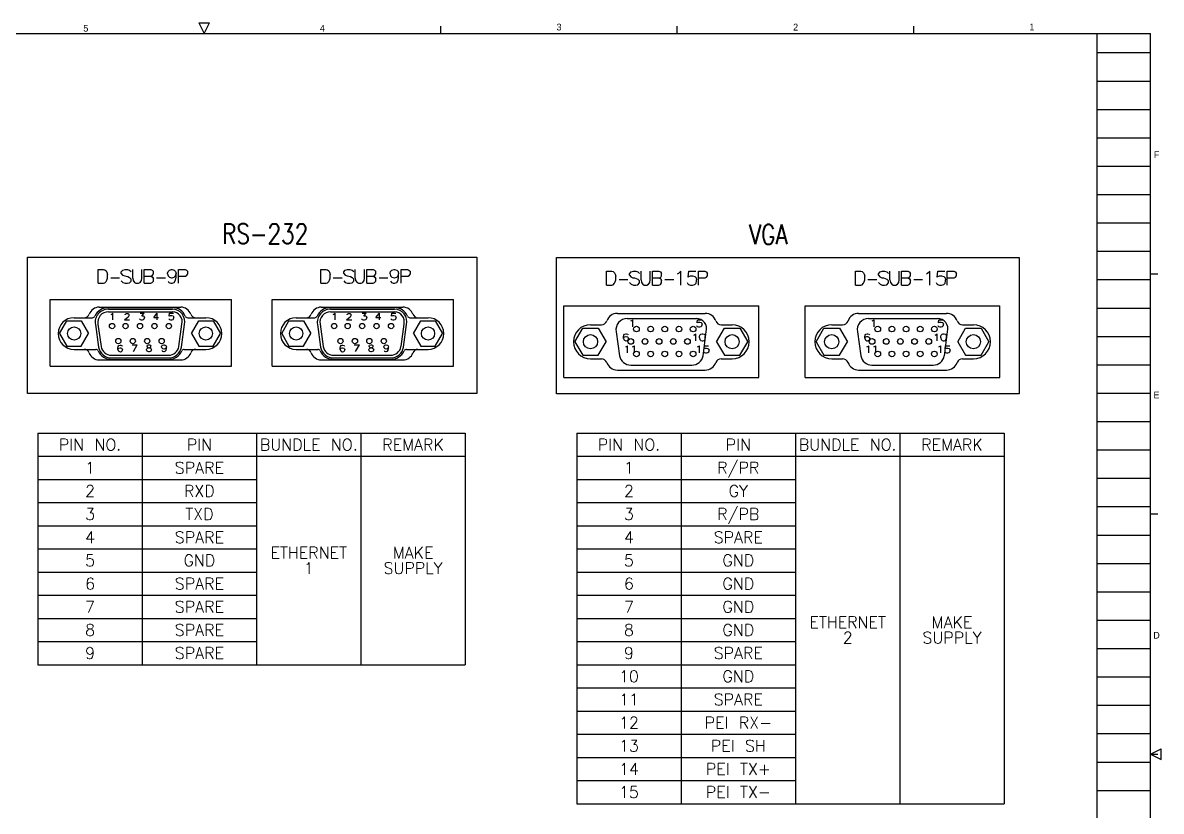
# Model space of a CAD drawing. Header units: millimetres. Extents: x 1063 to 1621, y 404 to 836.
# Drawn here: x 1290.8 to 1611.7, y 604.2 to 826.5 of the extents above; entities that cross this region are included whole.
import ezdxf
from ezdxf.enums import TextEntityAlignment as Align

# ---------------------------------------------------------------- set-up
doc = ezdxf.new("R2010")
doc.units = ezdxf.units.MM
doc.layers.add('현배선도', color=7, linetype='Continuous')
doc.styles.add('ROMANS', font='txt', dxfattribs={"height": 0.2})
doc.styles.get("Standard").update_dxf_attribs({"font": 'txt.shx', "bigfont": 'whgtxt.shx'})

msp = doc.modelspace()

# ---------------------------------------------------------------- linework, layer by layer
at = {"color": 2, "linetype": 'Continuous'}
for p, q in [((1340.46, 826.51), (1343.46, 826.51)), ((1340.46, 826.51), (1341.96, 823.49)), ((1341.96, 823.49), (1343.46, 826.51)), ((1608.66, 620.29), (1611.68, 621.81)), ((1608.66, 620.29), (1611.68, 618.77)), ((1611.68, 618.77), (1611.68, 621.81))]:
    msp.add_line(p, q, dxfattribs=at)
at = {"color": 6, "linetype": 'Continuous'}
for p, q in [((1408.63, 823.49), (1408.63, 825.59)), ((1475.31, 823.49), (1475.31, 825.59)), ((1541.98, 823.49), (1541.98, 825.59)), ((1593.66, 810.09), (1608.66, 810.09)), ((1593.66, 794.09), (1608.66, 794.09)), ((1593.66, 778.09), (1608.66, 778.09)), ((1593.66, 762.09), (1608.66, 762.09)), ((1608.66, 755.76), (1610.71, 755.76)), ((1593.66, 746.09), (1608.66, 746.09)), ((1593.66, 730.09), (1608.66, 730.09)), ((1593.66, 714.09), (1608.66, 714.09)), ((1593.66, 698.09), (1608.66, 698.09)), ((1608.66, 688.02), (1610.71, 688.02)), ((1593.66, 682.09), (1608.66, 682.09)), ((1593.66, 666.09), (1608.66, 666.09)), ((1593.66, 650.09), (1608.66, 650.09)), ((1593.66, 634.09), (1608.66, 634.09)), ((1608.66, 620.29), (1610.71, 620.29)), ((1593.66, 618.09), (1608.66, 618.09))]:
    msp.add_line(p, q, dxfattribs=at)
at = {"color": 5, "linetype": 'Continuous'}
for p, q in [((1075.26, 823.49), (1608.66, 823.49)), ((1593.66, 417.09), (1593.66, 823.49)), ((1608.66, 417.09), (1608.66, 823.49)), ((1593.66, 818.09), (1608.66, 818.09)), ((1593.66, 802.09), (1608.66, 802.09)), ((1593.66, 786.09), (1608.66, 786.09)), ((1593.66, 770.09), (1608.66, 770.09)), ((1593.66, 754.09), (1608.66, 754.09)), ((1593.66, 738.09), (1608.66, 738.09)), ((1593.66, 722.09), (1608.66, 722.09)), ((1593.66, 706.09), (1608.66, 706.09)), ((1593.66, 690.09), (1608.66, 690.09)), ((1593.66, 674.09), (1608.66, 674.09)), ((1593.66, 658.09), (1608.66, 658.09)), ((1593.66, 642.09), (1608.66, 642.09)), ((1593.66, 626.09), (1608.66, 626.09)), ((1593.66, 610.09), (1608.66, 610.09))]:
    msp.add_line(p, q, dxfattribs=at)
at = {"color": 7, "linetype": 'Continuous'}
for p, q in [((1312.14, 756.97), (1313.64, 756.97)), ((1312.14, 753.05), (1312.14, 756.97)), ((1313.64, 756.97), (1314.02, 756.85)), ((1314.02, 756.85), (1314.34, 756.53)), ((1314.34, 756.53), (1314.56, 756.15)), ((1314.56, 756.15), (1314.72, 755.58)), ((1314.56, 753.93), (1314.72, 754.5)), ((1314.72, 754.5), (1314.72, 755.58)), ((1315.64, 754.63), (1318.12, 754.63)), ((1318.6, 756.28), (1319.03, 756.78)), ((1318.6, 755.83), (1318.6, 756.28)), ((1318.6, 755.83), (1318.98, 755.39)), ((1318.98, 755.39), (1319.57, 755.14)), ((1319.03, 756.78), (1319.68, 756.97)), ((1319.57, 755.14), (1320, 755.07)), ((1319.68, 756.97), (1320.32, 756.97)), ((1320, 755.07), (1320.49, 754.95)), ((1320.32, 756.97), (1320.97, 756.78)), ((1320.49, 754.95), (1320.97, 754.69)), ((1320.97, 756.78), (1321.4, 756.34)), ((1320.97, 754.69), (1321.4, 754.25)), ((1321.4, 753.68), (1321.4, 754.25)), ((1321.83, 754.5), (1321.83, 756.97)), ((1321.83, 754.5), (1321.94, 753.81)), ((1324.31, 753.81), (1324.42, 754.5)), ((1324.42, 754.5), (1324.42, 756.97)), ((1325.06, 756.97), (1326.9, 756.97)), ((1325.06, 753.05), (1325.06, 756.97)), ((1325.06, 755.07), (1327, 755.07)), ((1326.9, 756.97), (1327.27, 756.78)), ((1327, 755.07), (1327.38, 755.33)), ((1327, 755.07), (1327.38, 754.82)), ((1327.27, 756.78), (1327.65, 756.34)), ((1327.38, 755.33), (1327.65, 755.71)), ((1327.38, 754.82), (1327.65, 754.31)), ((1327.65, 755.71), (1327.65, 756.34)), ((1327.65, 753.68), (1327.65, 754.31)), ((1328.56, 754.63), (1331.04, 754.63)), ((1331.64, 755.9), (1331.8, 756.4)), ((1331.64, 755.71), (1331.64, 755.9)), ((1331.64, 755.71), (1331.8, 755.2)), ((1331.8, 756.4), (1332.17, 756.78)), ((1331.8, 755.2), (1332.17, 754.82)), ((1332.17, 756.78), (1332.77, 756.97)), ((1332.17, 754.82), (1332.77, 754.57)), ((1332.77, 756.97), (1332.93, 756.97)), ((1332.77, 754.57), (1332.93, 754.57)), ((1332.93, 756.97), (1333.52, 756.78)), ((1332.93, 754.57), (1333.52, 754.76)), ((1333.52, 756.78), (1333.9, 756.4)), ((1333.52, 754.76), (1333.9, 755.14)), ((1333.9, 756.4), (1334.06, 755.71)), ((1333.9, 755.14), (1334.06, 755.71)), ((1333.9, 753.93), (1334.06, 754.82)), ((1334.06, 754.82), (1334.06, 755.71)), ((1334.76, 756.97), (1336.59, 756.97)), ((1334.76, 753.05), (1334.76, 756.97)), ((1334.76, 755.07), (1336.7, 755.07)), ((1336.59, 756.97), (1336.97, 756.78)), ((1336.7, 755.07), (1337.08, 755.33)), ((1336.97, 756.78), (1337.34, 756.34)), ((1337.08, 755.33), (1337.34, 755.71)), ((1337.34, 755.71), (1337.34, 756.34)), ((1374.86, 756.97), (1376.37, 756.97)), ((1374.86, 753.05), (1374.86, 756.97)), ((1376.37, 756.97), (1376.74, 756.85)), ((1376.74, 756.85), (1377.07, 756.53)), ((1377.07, 756.53), (1377.28, 756.15)), ((1377.28, 756.15), (1377.44, 755.58)), ((1377.28, 753.93), (1377.44, 754.5)), ((1377.44, 754.5), (1377.44, 755.58)), ((1378.36, 754.63), (1380.84, 754.63)), ((1381.32, 756.28), (1381.75, 756.78)), ((1381.32, 755.83), (1381.32, 756.28)), ((1381.32, 755.83), (1381.7, 755.39)), ((1381.7, 755.39), (1382.29, 755.14)), ((1381.75, 756.78), (1382.4, 756.97)), ((1382.29, 755.14), (1382.72, 755.07)), ((1382.4, 756.97), (1383.05, 756.97)), ((1382.72, 755.07), (1383.21, 754.95)), ((1383.05, 756.97), (1383.69, 756.78)), ((1383.21, 754.95), (1383.69, 754.69)), ((1383.69, 756.78), (1384.12, 756.34)), ((1383.69, 754.69), (1384.12, 754.25)), ((1384.12, 753.68), (1384.12, 754.25)), ((1384.55, 754.5), (1384.55, 756.97)), ((1384.55, 754.5), (1384.66, 753.81)), ((1387.03, 753.81), (1387.14, 754.5)), ((1387.14, 754.5), (1387.14, 756.97)), ((1387.79, 756.97), (1389.62, 756.97)), ((1387.79, 753.05), (1387.79, 756.97)), ((1387.79, 755.07), (1389.73, 755.07)), ((1389.62, 756.97), (1389.99, 756.78)), ((1389.73, 755.07), (1390.1, 755.33)), ((1389.73, 755.07), (1390.1, 754.82)), ((1389.99, 756.78), (1390.37, 756.34)), ((1390.1, 755.33), (1390.37, 755.71)), ((1390.1, 754.82), (1390.37, 754.31)), ((1390.37, 755.71), (1390.37, 756.34)), ((1390.37, 753.68), (1390.37, 754.31)), ((1391.29, 754.63), (1393.77, 754.63)), ((1394.36, 755.9), (1394.52, 756.4)), ((1394.36, 755.71), (1394.36, 755.9)), ((1394.36, 755.71), (1394.52, 755.2)), ((1394.52, 756.4), (1394.9, 756.78)), ((1394.52, 755.2), (1394.9, 754.82)), ((1394.9, 756.78), (1395.49, 756.97)), ((1394.9, 754.82), (1395.49, 754.57)), ((1395.49, 756.97), (1395.65, 756.97)), ((1395.49, 754.57), (1395.65, 754.57)), ((1395.65, 756.97), (1396.24, 756.78)), ((1395.65, 754.57), (1396.24, 754.76)), ((1396.24, 756.78), (1396.62, 756.4)), ((1396.24, 754.76), (1396.62, 755.14)), ((1396.62, 756.4), (1396.78, 755.71)), ((1396.62, 755.14), (1396.78, 755.71)), ((1396.62, 753.93), (1396.78, 754.82)), ((1396.78, 754.82), (1396.78, 755.71)), ((1397.48, 756.97), (1399.31, 756.97)), ((1397.48, 753.05), (1397.48, 756.97)), ((1397.48, 755.07), (1399.42, 755.07)), ((1399.31, 756.97), (1399.69, 756.78)), ((1399.42, 755.07), (1399.8, 755.33)), ((1399.69, 756.78), (1400.07, 756.34)), ((1399.8, 755.33), (1400.07, 755.71)), ((1400.07, 755.71), (1400.07, 756.34)), ((1455.38, 756.47), (1456.89, 756.47)), ((1455.38, 752.54), (1455.38, 756.47)), ((1456.89, 756.47), (1457.27, 756.35)), ((1457.27, 756.35), (1457.59, 756.03)), ((1457.59, 756.03), (1457.8, 755.65)), ((1457.8, 755.65), (1457.97, 755.08)), ((1457.8, 753.43), (1457.97, 754)), ((1457.97, 754), (1457.97, 755.08)), ((1458.88, 754.13), (1461.36, 754.13)), ((1461.84, 755.77), (1462.28, 756.28)), ((1461.84, 755.33), (1461.84, 755.77)), ((1461.84, 755.33), (1462.22, 754.89)), ((1462.22, 754.89), (1462.81, 754.63)), ((1462.28, 756.28), (1462.92, 756.47)), ((1462.81, 754.63), (1463.25, 754.57)), ((1462.92, 756.47), (1463.57, 756.47)), ((1463.25, 754.57), (1463.73, 754.44)), ((1463.57, 756.47), (1464.21, 756.28)), ((1463.73, 754.44), (1464.21, 754.19)), ((1464.21, 756.28), (1464.65, 755.84)), ((1464.21, 754.19), (1464.65, 753.75)), ((1465.08, 754), (1465.08, 756.47)), ((1465.08, 754), (1465.18, 753.3)), ((1467.55, 753.3), (1467.66, 754)), ((1467.66, 754), (1467.66, 756.47)), ((1468.31, 756.47), (1470.14, 756.47)), ((1468.31, 752.54), (1468.31, 756.47)), ((1468.31, 754.57), (1470.25, 754.57)), ((1470.14, 756.47), (1470.52, 756.28)), ((1470.25, 754.57), (1470.62, 754.82)), ((1470.25, 754.57), (1470.62, 754.32)), ((1470.52, 756.28), (1470.89, 755.84)), ((1470.62, 754.82), (1470.89, 755.2)), ((1470.62, 754.32), (1470.89, 753.81)), ((1470.89, 755.2), (1470.89, 755.84)), ((1471.81, 754.13), (1474.29, 754.13)), ((1475.36, 755.77), (1475.69, 755.96)), ((1475.69, 755.96), (1476.28, 756.47)), ((1476.28, 752.54), (1476.28, 756.47)), ((1478.38, 754.76), (1478.54, 756.47)), ((1478.38, 754.76), (1478.54, 754.95)), ((1478.54, 756.47), (1480.54, 756.47)), ((1478.54, 754.95), (1479.03, 755.14)), ((1479.03, 755.14), (1479.62, 755.14)), ((1479.62, 755.14), (1480.27, 754.95)), ((1480.27, 754.95), (1480.59, 754.63)), ((1480.59, 754.63), (1480.75, 754.06)), ((1480.75, 753.68), (1480.75, 754.06)), ((1481.24, 756.47), (1483.07, 756.47)), ((1481.24, 752.54), (1481.24, 756.47)), ((1481.24, 754.57), (1483.18, 754.57)), ((1483.07, 756.47), (1483.44, 756.28)), ((1483.18, 754.57), (1483.55, 754.82)), ((1483.44, 756.28), (1483.82, 755.84)), ((1483.55, 754.82), (1483.82, 755.2)), ((1483.82, 755.2), (1483.82, 755.84)), ((1525.54, 756.47), (1527.05, 756.47)), ((1525.54, 752.54), (1525.54, 756.47)), ((1527.05, 756.47), (1527.42, 756.35)), ((1527.42, 756.35), (1527.75, 756.03)), ((1527.75, 756.03), (1527.96, 755.65)), ((1527.96, 755.65), (1528.12, 755.08)), ((1527.96, 753.43), (1528.12, 754)), ((1528.12, 754), (1528.12, 755.08)), ((1529.04, 754.13), (1531.52, 754.13)), ((1532, 755.77), (1532.43, 756.28)), ((1532, 755.33), (1532, 755.77)), ((1532, 755.33), (1532.38, 754.89)), ((1532.38, 754.89), (1532.97, 754.63)), ((1532.43, 756.28), (1533.08, 756.47)), ((1532.97, 754.63), (1533.4, 754.57)), ((1533.08, 756.47), (1533.72, 756.47)), ((1533.4, 754.57), (1533.89, 754.44)), ((1533.72, 756.47), (1534.37, 756.28)), ((1533.89, 754.44), (1534.37, 754.19)), ((1534.37, 756.28), (1534.8, 755.84)), ((1534.37, 754.19), (1534.8, 753.75)), ((1535.23, 754), (1535.23, 756.47)), ((1535.23, 754), (1535.34, 753.3)), ((1537.71, 753.3), (1537.82, 754)), ((1537.82, 754), (1537.82, 756.47)), ((1538.47, 756.47), (1540.3, 756.47)), ((1538.47, 752.54), (1538.47, 756.47)), ((1538.47, 754.57), (1540.4, 754.57)), ((1540.3, 756.47), (1540.67, 756.28)), ((1540.4, 754.57), (1540.78, 754.82)), ((1540.4, 754.57), (1540.78, 754.32)), ((1540.67, 756.28), (1541.05, 755.84)), ((1540.78, 754.82), (1541.05, 755.2)), ((1540.78, 754.32), (1541.05, 753.81)), ((1541.05, 755.2), (1541.05, 755.84)), ((1541.97, 754.13), (1544.44, 754.13)), ((1545.52, 755.77), (1545.84, 755.96)), ((1545.84, 755.96), (1546.44, 756.47)), ((1546.44, 752.54), (1546.44, 756.47)), ((1548.54, 754.76), (1548.7, 756.47)), ((1548.54, 754.76), (1548.7, 754.95)), ((1548.7, 756.47), (1550.69, 756.47)), ((1548.7, 754.95), (1549.18, 755.14)), ((1549.18, 755.14), (1549.78, 755.14)), ((1549.78, 755.14), (1550.42, 754.95)), ((1550.42, 754.95), (1550.75, 754.63)), ((1550.75, 754.63), (1550.91, 754.06)), ((1550.91, 753.68), (1550.91, 754.06)), ((1551.39, 756.47), (1553.22, 756.47)), ((1551.39, 752.54), (1551.39, 756.47)), ((1551.39, 754.57), (1553.33, 754.57)), ((1553.22, 756.47), (1553.6, 756.28)), ((1553.33, 754.57), (1553.71, 754.82)), ((1553.6, 756.28), (1553.98, 755.84)), ((1553.71, 754.82), (1553.98, 755.2)), ((1553.98, 755.2), (1553.98, 755.84)), ((1312.14, 753.05), (1313.64, 753.05)), ((1313.59, 753.05), (1314.02, 753.17)), ((1314.02, 753.17), (1314.34, 753.55)), ((1314.34, 753.55), (1314.56, 753.93)), ((1318.6, 753.74), (1319.03, 753.3)), ((1319.03, 753.3), (1319.68, 753.05)), ((1319.68, 753.05), (1320.32, 753.05)), ((1320.32, 753.05), (1320.97, 753.17)), ((1320.97, 753.17), (1321.4, 753.68)), ((1321.94, 753.81), (1322.32, 753.3)), ((1322.32, 753.3), (1322.75, 753.05)), ((1322.75, 753.05), (1323.5, 753.05)), ((1323.5, 753.05), (1323.93, 753.3)), ((1323.93, 753.3), (1324.31, 753.81)), ((1325.06, 753.05), (1326.9, 753.05)), ((1326.9, 753.05), (1327.27, 753.24)), ((1327.27, 753.24), (1327.65, 753.68)), ((1331.8, 753.62), (1332.01, 753.24)), ((1332.01, 753.24), (1332.55, 753.05)), ((1332.55, 753.05), (1332.93, 753.05)), ((1332.93, 753.05), (1333.52, 753.24)), ((1333.52, 753.24), (1333.9, 753.93)), ((1374.86, 753.05), (1376.37, 753.05)), ((1376.31, 753.05), (1376.74, 753.17)), ((1376.74, 753.17), (1377.07, 753.55)), ((1377.07, 753.55), (1377.28, 753.93)), ((1381.32, 753.74), (1381.75, 753.3)), ((1381.75, 753.3), (1382.4, 753.05)), ((1382.4, 753.05), (1383.05, 753.05)), ((1383.05, 753.05), (1383.69, 753.17)), ((1383.69, 753.17), (1384.12, 753.68)), ((1384.66, 753.81), (1385.04, 753.3)), ((1385.04, 753.3), (1385.47, 753.05)), ((1385.47, 753.05), (1386.22, 753.05)), ((1386.22, 753.05), (1386.65, 753.3)), ((1386.65, 753.3), (1387.03, 753.81)), ((1387.79, 753.05), (1389.62, 753.05)), ((1389.62, 753.05), (1389.99, 753.24)), ((1389.99, 753.24), (1390.37, 753.68)), ((1394.52, 753.62), (1394.73, 753.24)), ((1394.73, 753.24), (1395.27, 753.05)), ((1395.27, 753.05), (1395.65, 753.05)), ((1395.65, 753.05), (1396.24, 753.24)), ((1396.24, 753.24), (1396.62, 753.93)), ((1455.38, 752.54), (1456.89, 752.54)), ((1456.84, 752.54), (1457.27, 752.67)), ((1457.27, 752.67), (1457.59, 753.05)), ((1457.59, 753.05), (1457.8, 753.43)), ((1461.84, 753.24), (1462.28, 752.8)), ((1462.28, 752.8), (1462.92, 752.54)), ((1462.92, 752.54), (1463.57, 752.54)), ((1463.57, 752.54), (1464.21, 752.67)), ((1464.21, 752.67), (1464.65, 753.18)), ((1464.65, 753.18), (1464.65, 753.75)), ((1465.18, 753.3), (1465.56, 752.8)), ((1465.56, 752.8), (1465.99, 752.54)), ((1465.99, 752.54), (1466.75, 752.54)), ((1466.75, 752.54), (1467.18, 752.8)), ((1467.18, 752.8), (1467.55, 753.3)), ((1468.31, 752.54), (1470.14, 752.54)), ((1470.14, 752.54), (1470.52, 752.73)), ((1470.52, 752.73), (1470.89, 753.18)), ((1470.89, 753.18), (1470.89, 753.81)), ((1478.11, 753.24), (1478.27, 752.92)), ((1478.27, 752.92), (1478.44, 752.73)), ((1478.44, 752.73), (1479.03, 752.54)), ((1479.03, 752.54), (1479.62, 752.54)), ((1479.62, 752.54), (1480.27, 752.73)), ((1480.27, 752.73), (1480.59, 753.11)), ((1480.59, 753.11), (1480.75, 753.68)), ((1525.54, 752.54), (1527.05, 752.54)), ((1526.99, 752.54), (1527.42, 752.67)), ((1527.42, 752.67), (1527.75, 753.05)), ((1527.75, 753.05), (1527.96, 753.43)), ((1532, 753.24), (1532.43, 752.8)), ((1532.43, 752.8), (1533.08, 752.54)), ((1533.08, 752.54), (1533.72, 752.54)), ((1533.72, 752.54), (1534.37, 752.67)), ((1534.37, 752.67), (1534.8, 753.18)), ((1534.8, 753.18), (1534.8, 753.75)), ((1535.34, 753.3), (1535.72, 752.8)), ((1535.72, 752.8), (1536.15, 752.54)), ((1536.15, 752.54), (1536.9, 752.54)), ((1536.9, 752.54), (1537.33, 752.8)), ((1537.33, 752.8), (1537.71, 753.3)), ((1538.47, 752.54), (1540.3, 752.54)), ((1540.3, 752.54), (1540.67, 752.73)), ((1540.67, 752.73), (1541.05, 753.18)), ((1541.05, 753.18), (1541.05, 753.81)), ((1548.27, 753.24), (1548.43, 752.92)), ((1548.43, 752.92), (1548.59, 752.73)), ((1548.59, 752.73), (1549.18, 752.54)), ((1549.18, 752.54), (1549.78, 752.54)), ((1549.78, 752.54), (1550.42, 752.73)), ((1550.42, 752.73), (1550.75, 753.11)), ((1550.75, 753.11), (1550.91, 753.68)), ((1298.55, 748.48), (1349.64, 748.48)), ((1298.55, 729.68), (1298.55, 748.48)), ((1349.64, 729.68), (1349.64, 748.48)), ((1361.15, 748.48), (1412.23, 748.48)), ((1361.15, 729.68), (1361.15, 748.48)), ((1412.23, 729.68), (1412.23, 748.48)), ((1312.37, 746.33), (1335.4, 746.33)), ((1314.97, 746.21), (1333.03, 746.21)), ((1314.97, 745.77), (1333.03, 745.77)), ((1314.97, 745.03), (1333.03, 745.03)), ((1315.74, 744.27), (1315.92, 744.36)), ((1315.92, 744.36), (1316.25, 744.6)), ((1316.25, 742.74), (1316.25, 744.6)), ((1319.67, 744.22), (1319.79, 744.4)), ((1319.79, 744.4), (1319.88, 744.49)), ((1319.88, 744.49), (1320.09, 744.58)), ((1320.09, 744.58), (1320.45, 744.58)), ((1320.45, 744.58), (1320.66, 744.49)), ((1320.66, 744.49), (1320.75, 744.37)), ((1320.75, 744.37), (1320.84, 744.16)), ((1323.92, 744.6), (1325.03, 744.6)), ((1324.4, 743.91), (1325.03, 744.6)), ((1327.75, 743.4), (1328.77, 744.6)), ((1328.77, 742.74), (1328.77, 744.6)), ((1332.15, 743.8), (1332.24, 744.6)), ((1332.24, 744.6), (1333.34, 744.6)), ((1374.96, 746.33), (1398, 746.33)), ((1377.56, 746.21), (1395.62, 746.21)), ((1377.56, 745.77), (1395.62, 745.77)), ((1377.56, 745.03), (1395.62, 745.03)), ((1378.33, 744.27), (1378.51, 744.36)), ((1378.51, 744.36), (1378.84, 744.6)), ((1378.84, 742.74), (1378.84, 744.6)), ((1382.27, 744.22), (1382.39, 744.4)), ((1382.39, 744.4), (1382.48, 744.49)), ((1382.48, 744.49), (1382.68, 744.58)), ((1382.68, 744.58), (1383.04, 744.58)), ((1383.04, 744.58), (1383.25, 744.49)), ((1383.25, 744.49), (1383.34, 744.37)), ((1383.34, 744.37), (1383.43, 744.16)), ((1386.51, 744.6), (1387.62, 744.6)), ((1386.99, 743.91), (1387.62, 744.6)), ((1390.34, 743.4), (1391.36, 744.6)), ((1391.36, 742.74), (1391.36, 744.6)), ((1394.74, 743.8), (1394.83, 744.6)), ((1394.83, 744.6), (1395.94, 744.6)), ((1443.35, 746.68), (1498.24, 746.68)), ((1443.35, 726.47), (1443.35, 746.68)), ((1458.42, 744.56), (1483.17, 744.56)), ((1498.24, 726.47), (1498.24, 746.68)), ((1511.34, 746.68), (1566.23, 746.68)), ((1511.34, 726.47), (1511.34, 746.68)), ((1526.41, 744.56), (1551.16, 744.56)), ((1566.23, 726.47), (1566.23, 746.68)), ((1301.22, 738.9), (1303.26, 742.43)), ((1303.26, 742.43), (1307.35, 742.43)), ((1305.31, 743.35), (1308.16, 743.35)), ((1305.31, 743.35), (1310.51, 743.35)), ((1307.35, 742.43), (1309.39, 738.9)), ((1311.31, 741.41), (1312.2, 735.09)), ((1312.04, 741.54), (1312.93, 735.22)), ((1319.52, 742.72), (1320.54, 743.56)), ((1319.52, 742.72), (1320.96, 742.72)), ((1319.67, 744.13), (1319.67, 744.22)), ((1320.54, 743.56), (1320.75, 743.8)), ((1320.75, 743.8), (1320.84, 743.98)), ((1320.84, 743.98), (1320.84, 744.16)), ((1323.71, 743.07), (1323.8, 742.92)), ((1323.8, 742.92), (1323.89, 742.83)), ((1323.89, 742.83), (1324.22, 742.74)), ((1324.22, 742.74), (1324.55, 742.74)), ((1324.4, 743.91), (1324.82, 743.91)), ((1324.55, 742.74), (1324.91, 742.83)), ((1324.82, 743.91), (1325, 743.82)), ((1324.91, 742.83), (1325.09, 743.01)), ((1325, 743.82), (1325.09, 743.73)), ((1325.09, 743.73), (1325.18, 743.46)), ((1325.09, 743.01), (1325.18, 743.28)), ((1325.18, 743.28), (1325.18, 743.46)), ((1327.75, 743.4), (1329.12, 743.4)), ((1332, 743.08), (1332.09, 742.93)), ((1332.09, 742.93), (1332.18, 742.84)), ((1332.15, 743.8), (1332.24, 743.88)), ((1332.18, 742.84), (1332.51, 742.75)), ((1332.24, 743.88), (1332.51, 743.97)), ((1332.51, 743.97), (1332.83, 743.97)), ((1332.51, 742.75), (1332.83, 742.75)), ((1332.83, 743.97), (1333.19, 743.88)), ((1332.83, 742.75), (1333.19, 742.84)), ((1333.19, 743.88), (1333.37, 743.74)), ((1333.19, 742.84), (1333.37, 743.02)), ((1333.37, 743.74), (1333.46, 743.47)), ((1333.37, 743.02), (1333.46, 743.29)), ((1333.46, 743.29), (1333.46, 743.47)), ((1334.84, 735.22), (1335.69, 741.54)), ((1335.57, 735.09), (1336.42, 741.41)), ((1337.32, 743.35), (1342.46, 743.35)), ((1338.37, 738.9), (1340.42, 742.43)), ((1339.61, 743.35), (1342.46, 743.35)), ((1340.42, 742.43), (1344.51, 742.43)), ((1344.51, 742.43), (1346.55, 738.9)), ((1363.82, 738.9), (1365.86, 742.43)), ((1365.86, 742.43), (1369.95, 742.43)), ((1367.9, 743.35), (1370.76, 743.35)), ((1367.9, 743.35), (1373.11, 743.35)), ((1369.95, 742.43), (1371.99, 738.9)), ((1373.91, 741.41), (1374.79, 735.09)), ((1374.64, 741.54), (1375.53, 735.22)), ((1382.12, 742.72), (1383.13, 743.56)), ((1382.12, 742.72), (1383.55, 742.72)), ((1382.27, 744.13), (1382.27, 744.22)), ((1383.13, 743.56), (1383.34, 743.8)), ((1383.34, 743.8), (1383.43, 743.98)), ((1383.43, 743.98), (1383.43, 744.16)), ((1386.3, 743.07), (1386.39, 742.92)), ((1386.39, 742.92), (1386.48, 742.83)), ((1386.48, 742.83), (1386.81, 742.74)), ((1386.81, 742.74), (1387.14, 742.74)), ((1386.99, 743.91), (1387.41, 743.91)), ((1387.14, 742.74), (1387.5, 742.83)), ((1387.41, 743.91), (1387.59, 743.82)), ((1387.5, 742.83), (1387.68, 743.01)), ((1387.59, 743.82), (1387.68, 743.73)), ((1387.68, 743.73), (1387.77, 743.46)), ((1387.68, 743.01), (1387.77, 743.28)), ((1387.77, 743.28), (1387.77, 743.46)), ((1390.34, 743.4), (1391.72, 743.4)), ((1394.59, 743.08), (1394.68, 742.93)), ((1394.68, 742.93), (1394.77, 742.84)), ((1394.74, 743.8), (1394.83, 743.88)), ((1394.77, 742.84), (1395.1, 742.75)), ((1394.83, 743.88), (1395.1, 743.97)), ((1395.1, 743.97), (1395.43, 743.97)), ((1395.1, 742.75), (1395.43, 742.75)), ((1395.43, 743.97), (1395.79, 743.88)), ((1395.43, 742.75), (1395.79, 742.84)), ((1395.79, 743.88), (1395.97, 743.74)), ((1395.79, 742.84), (1395.97, 743.02)), ((1395.97, 743.74), (1396.06, 743.47)), ((1395.97, 743.02), (1396.06, 743.29)), ((1396.06, 743.29), (1396.06, 743.47)), ((1397.44, 735.22), (1398.29, 741.54)), ((1398.17, 735.09), (1399.02, 741.41)), ((1399.92, 743.35), (1405.06, 743.35)), ((1400.97, 738.9), (1403.01, 742.43)), ((1402.2, 743.35), (1405.06, 743.35)), ((1403.01, 742.43), (1407.1, 742.43)), ((1407.1, 742.43), (1409.15, 738.9)), ((1450.84, 741.37), (1453.9, 741.37)), ((1461.21, 743.16), (1480.62, 743.16)), ((1462.25, 742.43), (1462.45, 742.53)), ((1462.45, 742.53), (1462.8, 742.78)), ((1462.8, 740.79), (1462.8, 742.78)), ((1480.74, 741.14), (1480.83, 740.98)), ((1480.9, 741.91), (1481, 742.78)), ((1480.9, 741.91), (1481, 742.01)), ((1481, 742.78), (1482.19, 742.78)), ((1481, 742.01), (1481.28, 742.11)), ((1481.28, 742.11), (1481.64, 742.11)), ((1481.64, 742.11), (1482.03, 742.01)), ((1482.03, 742.01), (1482.22, 741.85)), ((1482.22, 741.85), (1482.32, 741.56)), ((1482.22, 741.08), (1482.32, 741.37)), ((1482.32, 741.37), (1482.32, 741.56)), ((1487.69, 741.37), (1490.75, 741.37)), ((1518.83, 741.37), (1521.9, 741.37)), ((1529.21, 743.16), (1548.61, 743.16)), ((1530.25, 742.43), (1530.44, 742.53)), ((1530.44, 742.53), (1530.8, 742.78)), ((1530.8, 740.79), (1530.8, 742.78)), ((1548.73, 741.14), (1548.83, 740.98)), ((1548.89, 741.91), (1548.99, 742.78)), ((1548.89, 741.91), (1548.99, 742.01)), ((1548.99, 742.78), (1550.18, 742.78)), ((1548.99, 742.01), (1549.28, 742.11)), ((1549.28, 742.11), (1549.63, 742.11)), ((1549.63, 742.11), (1550.02, 742.01)), ((1550.02, 742.01), (1550.21, 741.85)), ((1550.21, 741.85), (1550.31, 741.56)), ((1550.21, 741.08), (1550.31, 741.37)), ((1550.31, 741.37), (1550.31, 741.56)), ((1555.68, 741.37), (1558.75, 741.37)), ((1301.22, 738.9), (1303.26, 735.36)), ((1307.35, 735.36), (1309.39, 738.9)), ((1338.37, 738.9), (1340.42, 735.36)), ((1344.51, 735.36), (1346.55, 738.9)), ((1363.82, 738.9), (1365.86, 735.36)), ((1369.95, 735.36), (1371.99, 738.9)), ((1400.97, 738.9), (1403.01, 735.36)), ((1407.1, 735.36), (1409.15, 738.9)), ((1446.45, 736.58), (1448.64, 740.38)), ((1448.64, 740.38), (1453.03, 740.38)), ((1453.03, 740.38), (1455.23, 736.58)), ((1458.07, 739.41), (1459.02, 732.63)), ((1460.11, 738.02), (1460.21, 738.47)), ((1460.11, 737.57), (1460.11, 738.02)), ((1460.21, 738.47), (1460.44, 738.73)), ((1460.21, 737.77), (1460.4, 737.93)), ((1460.4, 737.93), (1460.76, 738.02)), ((1460.44, 738.73), (1460.79, 738.83)), ((1460.76, 738.02), (1460.89, 738.02)), ((1460.79, 738.83), (1460.98, 738.83)), ((1460.89, 738.02), (1461.24, 737.93)), ((1460.98, 738.83), (1461.34, 738.73)), ((1461.24, 737.93), (1461.43, 737.73)), ((1461.34, 738.73), (1461.43, 738.57)), ((1479.98, 738.47), (1480.18, 738.57)), ((1480.18, 738.57), (1480.53, 738.83)), ((1480.53, 736.83), (1480.53, 738.83)), ((1480.83, 740.98), (1480.93, 740.88)), ((1480.93, 740.88), (1481.28, 740.79)), ((1481.28, 740.79), (1481.64, 740.79)), ((1481.59, 738.09), (1481.69, 738.41)), ((1481.59, 737.67), (1481.59, 738.09)), ((1481.64, 740.79), (1482.03, 740.88)), ((1481.69, 738.41), (1481.91, 738.73)), ((1481.91, 738.73), (1482.27, 738.83)), ((1482.03, 740.88), (1482.22, 741.08)), ((1482.27, 738.83), (1482.53, 738.83)), ((1482.53, 738.83), (1482.88, 738.73)), ((1482.57, 732.63), (1483.48, 739.41)), ((1482.88, 738.73), (1483.11, 738.41)), ((1483.11, 738.41), (1483.2, 738.09)), ((1483.2, 737.64), (1483.2, 738.09)), ((1486.36, 736.58), (1488.56, 740.38)), ((1488.56, 740.38), (1492.95, 740.38)), ((1492.95, 740.38), (1495.14, 736.58)), ((1514.44, 736.58), (1516.63, 740.38)), ((1516.63, 740.38), (1521.03, 740.38)), ((1521.03, 740.38), (1523.22, 736.58)), ((1526.06, 739.41), (1527.02, 732.63)), ((1528.11, 738.02), (1528.2, 738.47)), ((1528.11, 737.57), (1528.11, 738.02)), ((1528.2, 738.47), (1528.43, 738.73)), ((1528.2, 737.77), (1528.4, 737.93)), ((1528.4, 737.93), (1528.75, 738.02)), ((1528.43, 738.73), (1528.78, 738.83)), ((1528.75, 738.02), (1528.88, 738.02)), ((1528.78, 738.83), (1528.98, 738.83)), ((1528.88, 738.02), (1529.23, 737.93)), ((1528.98, 738.83), (1529.33, 738.73)), ((1529.23, 737.93), (1529.43, 737.73)), ((1529.33, 738.73), (1529.43, 738.57)), ((1547.98, 738.47), (1548.17, 738.57)), ((1548.17, 738.57), (1548.52, 738.83)), ((1548.52, 736.83), (1548.52, 738.83)), ((1548.83, 740.98), (1548.93, 740.88)), ((1548.93, 740.88), (1549.28, 740.79)), ((1549.28, 740.79), (1549.63, 740.79)), ((1549.59, 738.09), (1549.68, 738.41)), ((1549.59, 737.67), (1549.59, 738.09)), ((1549.63, 740.79), (1550.02, 740.88)), ((1549.68, 738.41), (1549.91, 738.73)), ((1549.91, 738.73), (1550.26, 738.83)), ((1550.02, 740.88), (1550.21, 741.08)), ((1550.26, 738.83), (1550.52, 738.83)), ((1550.52, 738.83), (1550.87, 738.73)), ((1550.56, 732.63), (1551.47, 739.41)), ((1550.87, 738.73), (1551.1, 738.41)), ((1551.1, 738.41), (1551.2, 738.09)), ((1551.2, 737.64), (1551.2, 738.09)), ((1554.36, 736.58), (1556.55, 740.38)), ((1556.55, 740.38), (1560.94, 740.38)), ((1560.94, 740.38), (1563.14, 736.58)), ((1303.26, 735.36), (1307.35, 735.36)), ((1317.67, 734.84), (1317.76, 735.26)), ((1317.67, 734.42), (1317.67, 734.84)), ((1317.76, 735.26), (1317.96, 735.5)), ((1317.76, 734.6), (1317.93, 734.75)), ((1317.93, 734.75), (1318.26, 734.84)), ((1317.96, 735.5), (1318.29, 735.59)), ((1318.26, 734.84), (1318.38, 734.84)), ((1318.29, 735.59), (1318.47, 735.59)), ((1318.38, 734.84), (1318.71, 734.75)), ((1318.47, 735.59), (1318.8, 735.5)), ((1318.71, 734.75), (1318.89, 734.57)), ((1318.8, 735.5), (1318.89, 735.35)), ((1321.68, 735.68), (1323.11, 735.68)), ((1322.04, 733.82), (1323.11, 735.68)), ((1325.82, 734.57), (1326.03, 734.75)), ((1325.88, 735.44), (1326, 735.59)), ((1325.88, 735.23), (1325.88, 735.44)), ((1325.88, 735.23), (1325.94, 735.08)), ((1325.94, 735.08), (1326.03, 734.99)), ((1326, 735.59), (1326.3, 735.68)), ((1326.03, 734.99), (1326.18, 734.93)), ((1326.03, 734.75), (1326.66, 734.93)), ((1326.18, 734.93), (1326.84, 734.75)), ((1326.3, 735.68), (1326.54, 735.68)), ((1326.54, 735.68), (1326.84, 735.59)), ((1326.66, 734.93), (1326.81, 734.99)), ((1326.81, 734.99), (1326.9, 735.08)), ((1326.84, 735.59), (1326.96, 735.44)), ((1326.84, 734.75), (1327.05, 734.57)), ((1326.9, 735.08), (1326.96, 735.23)), ((1326.96, 735.23), (1326.96, 735.44)), ((1329.97, 735.17), (1330.06, 735.41)), ((1329.97, 735.08), (1329.97, 735.17)), ((1329.97, 735.08), (1330.06, 734.84)), ((1330.06, 735.41), (1330.27, 735.59)), ((1330.06, 734.84), (1330.27, 734.66)), ((1330.27, 735.59), (1330.6, 735.68)), ((1330.6, 735.68), (1330.69, 735.68)), ((1330.69, 735.68), (1331.02, 735.59)), ((1331.02, 735.59), (1331.23, 735.41)), ((1331.02, 734.63), (1331.23, 734.81)), ((1331.23, 735.41), (1331.32, 735.08)), ((1331.23, 734.81), (1331.32, 735.08)), ((1331.32, 734.66), (1331.32, 735.08)), ((1340.42, 735.36), (1344.51, 735.36)), ((1365.86, 735.36), (1369.95, 735.36)), ((1380.26, 734.84), (1380.35, 735.26)), ((1380.26, 734.42), (1380.26, 734.84)), ((1380.35, 735.26), (1380.56, 735.5)), ((1380.35, 734.6), (1380.53, 734.75)), ((1380.53, 734.75), (1380.86, 734.84)), ((1380.56, 735.5), (1380.89, 735.59)), ((1380.86, 734.84), (1380.98, 734.84)), ((1380.89, 735.59), (1381.07, 735.59)), ((1380.98, 734.84), (1381.31, 734.75)), ((1381.07, 735.59), (1381.4, 735.5)), ((1381.31, 734.75), (1381.49, 734.57)), ((1381.4, 735.5), (1381.49, 735.35)), ((1384.27, 735.68), (1385.71, 735.68)), ((1384.63, 733.82), (1385.71, 735.68)), ((1388.42, 734.57), (1388.63, 734.75)), ((1388.48, 735.44), (1388.6, 735.59)), ((1388.48, 735.23), (1388.48, 735.44)), ((1388.48, 735.23), (1388.54, 735.08)), ((1388.54, 735.08), (1388.63, 734.99)), ((1388.6, 735.59), (1388.9, 735.68)), ((1388.63, 734.99), (1388.78, 734.93)), ((1388.63, 734.75), (1389.26, 734.93)), ((1388.78, 734.93), (1389.44, 734.75)), ((1388.9, 735.68), (1389.14, 735.68)), ((1389.14, 735.68), (1389.44, 735.59)), ((1389.26, 734.93), (1389.41, 734.99)), ((1389.41, 734.99), (1389.5, 735.08)), ((1389.44, 735.59), (1389.56, 735.44)), ((1389.44, 734.75), (1389.65, 734.57)), ((1389.5, 735.08), (1389.56, 735.23)), ((1389.56, 735.23), (1389.56, 735.44)), ((1392.57, 735.17), (1392.66, 735.41)), ((1392.57, 735.08), (1392.57, 735.17)), ((1392.57, 735.08), (1392.66, 734.84)), ((1392.66, 735.41), (1392.86, 735.59)), ((1392.66, 734.84), (1392.86, 734.66)), ((1392.86, 735.59), (1393.19, 735.68)), ((1393.19, 735.68), (1393.28, 735.68)), ((1393.28, 735.68), (1393.61, 735.59)), ((1393.61, 735.59), (1393.82, 735.41)), ((1393.61, 734.63), (1393.82, 734.81)), ((1393.82, 735.41), (1393.91, 735.08)), ((1393.82, 734.81), (1393.91, 735.08)), ((1393.91, 734.66), (1393.91, 735.08)), ((1403.01, 735.36), (1407.1, 735.36)), ((1446.45, 736.58), (1448.64, 732.77)), ((1453.03, 732.77), (1455.23, 736.58)), ((1460.11, 737.54), (1460.21, 737.77)), ((1460.11, 737.57), (1460.21, 737.22)), ((1460.21, 737.22), (1460.4, 736.99)), ((1460.4, 736.99), (1460.76, 736.83)), ((1460.76, 736.83), (1460.89, 736.83)), ((1460.76, 735.1), (1460.95, 735.2)), ((1460.89, 736.83), (1461.24, 736.93)), ((1460.95, 735.2), (1461.31, 735.46)), ((1461.24, 736.93), (1461.43, 737.12)), ((1461.31, 733.46), (1461.31, 735.46)), ((1461.43, 737.73), (1461.53, 737.48)), ((1461.43, 737.12), (1461.53, 737.38)), ((1461.53, 737.38), (1461.53, 737.48)), ((1462.69, 735.1), (1462.89, 735.2)), ((1462.89, 735.2), (1463.24, 735.46)), ((1463.24, 733.46), (1463.24, 735.46)), ((1481.02, 735.1), (1481.22, 735.2)), ((1481.22, 735.2), (1481.57, 735.46)), ((1481.57, 733.46), (1481.57, 735.46)), ((1481.59, 737.67), (1481.69, 737.25)), ((1481.69, 737.25), (1481.91, 736.93)), ((1481.91, 736.93), (1482.27, 736.83)), ((1482.27, 736.83), (1482.53, 736.83)), ((1482.53, 736.83), (1482.88, 736.93)), ((1482.83, 734.59), (1482.92, 735.46)), ((1482.88, 736.93), (1483.11, 737.25)), ((1482.92, 735.46), (1484.12, 735.46)), ((1482.92, 734.68), (1483.21, 734.78)), ((1483.11, 737.25), (1483.2, 737.64)), ((1483.21, 734.78), (1483.57, 734.78)), ((1483.57, 734.78), (1483.95, 734.68)), ((1486.36, 736.58), (1488.56, 732.77)), ((1492.95, 732.77), (1495.14, 736.58)), ((1514.44, 736.58), (1516.63, 732.77)), ((1521.03, 732.77), (1523.22, 736.58)), ((1528.11, 737.54), (1528.2, 737.77)), ((1528.11, 737.57), (1528.2, 737.22)), ((1528.2, 737.22), (1528.4, 736.99)), ((1528.4, 736.99), (1528.75, 736.83)), ((1528.75, 736.83), (1528.88, 736.83)), ((1528.75, 735.1), (1528.95, 735.2)), ((1528.88, 736.83), (1529.23, 736.93)), ((1528.95, 735.2), (1529.3, 735.46)), ((1529.23, 736.93), (1529.43, 737.12)), ((1529.3, 733.46), (1529.3, 735.46)), ((1529.43, 737.73), (1529.52, 737.48)), ((1529.43, 737.12), (1529.52, 737.38)), ((1529.52, 737.38), (1529.52, 737.48)), ((1530.69, 735.1), (1530.88, 735.2)), ((1530.88, 735.2), (1531.23, 735.46)), ((1531.23, 733.46), (1531.23, 735.46)), ((1549.02, 735.1), (1549.21, 735.2)), ((1549.21, 735.2), (1549.57, 735.46)), ((1549.57, 733.46), (1549.57, 735.46)), ((1549.59, 737.67), (1549.68, 737.25)), ((1549.68, 737.25), (1549.91, 736.93)), ((1549.91, 736.93), (1550.26, 736.83)), ((1550.26, 736.83), (1550.52, 736.83)), ((1550.52, 736.83), (1550.87, 736.93)), ((1550.82, 734.59), (1550.92, 735.46)), ((1550.87, 736.93), (1551.1, 737.25)), ((1550.92, 735.46), (1552.11, 735.46)), ((1550.92, 734.68), (1551.21, 734.78)), ((1551.1, 737.25), (1551.2, 737.64)), ((1551.21, 734.78), (1551.56, 734.78)), ((1551.56, 734.78), (1551.95, 734.68)), ((1554.36, 736.58), (1556.55, 732.77)), ((1560.94, 732.77), (1563.14, 736.58)), ((1305.31, 734.44), (1308.16, 734.44)), ((1305.31, 734.44), (1311.4, 734.44)), ((1315.86, 732.76), (1331.91, 732.76)), ((1315.86, 732.02), (1331.91, 732.02)), ((1315.86, 731.58), (1331.91, 731.58)), ((1317.67, 734.39), (1317.76, 734.6)), ((1317.67, 734.42), (1317.76, 734.09)), ((1317.76, 734.09), (1317.93, 733.88)), ((1317.93, 733.88), (1318.26, 733.73)), ((1318.26, 733.73), (1318.38, 733.73)), ((1318.38, 733.73), (1318.71, 733.82)), ((1318.71, 733.82), (1318.89, 734)), ((1318.89, 734.57), (1318.98, 734.33)), ((1318.89, 734), (1318.98, 734.24)), ((1318.98, 734.24), (1318.98, 734.33)), ((1325.73, 734.39), (1325.82, 734.57)), ((1325.73, 734.21), (1325.73, 734.39)), ((1325.73, 734.21), (1325.82, 734.03)), ((1325.82, 734.03), (1326, 733.91)), ((1326, 733.91), (1326.3, 733.82)), ((1326.3, 733.82), (1326.54, 733.82)), ((1326.54, 733.82), (1326.84, 733.91)), ((1326.84, 733.91), (1327.05, 734.03)), ((1327.05, 734.57), (1327.14, 734.39)), ((1327.05, 734.03), (1327.14, 734.21)), ((1327.14, 734.21), (1327.14, 734.39)), ((1330.06, 734.09), (1330.18, 733.91)), ((1330.18, 733.91), (1330.48, 733.82)), ((1330.27, 734.66), (1330.6, 734.54)), ((1330.48, 733.82), (1330.69, 733.82)), ((1330.6, 734.54), (1330.69, 734.54)), ((1330.69, 734.54), (1331.02, 734.63)), ((1330.69, 733.82), (1331.02, 733.91)), ((1331.02, 733.91), (1331.23, 734.24)), ((1331.23, 734.24), (1331.32, 734.66)), ((1336.37, 734.44), (1342.46, 734.44)), ((1339.61, 734.44), (1342.46, 734.44)), ((1367.9, 734.44), (1370.76, 734.44)), ((1367.9, 734.44), (1373.99, 734.44)), ((1378.45, 732.76), (1394.51, 732.76)), ((1378.45, 732.02), (1394.51, 732.02)), ((1378.45, 731.58), (1394.51, 731.58)), ((1380.26, 734.39), (1380.35, 734.6)), ((1380.26, 734.42), (1380.35, 734.09)), ((1380.35, 734.09), (1380.53, 733.88)), ((1380.53, 733.88), (1380.86, 733.73)), ((1380.86, 733.73), (1380.98, 733.73)), ((1380.98, 733.73), (1381.31, 733.82)), ((1381.31, 733.82), (1381.49, 734)), ((1381.49, 734.57), (1381.58, 734.33)), ((1381.49, 734), (1381.58, 734.24)), ((1381.58, 734.24), (1381.58, 734.33)), ((1388.33, 734.39), (1388.42, 734.57)), ((1388.33, 734.21), (1388.33, 734.39)), ((1388.33, 734.21), (1388.42, 734.03)), ((1388.42, 734.03), (1388.6, 733.91)), ((1388.6, 733.91), (1388.9, 733.82)), ((1388.9, 733.82), (1389.14, 733.82)), ((1389.14, 733.82), (1389.44, 733.91)), ((1389.44, 733.91), (1389.65, 734.03)), ((1389.65, 734.57), (1389.74, 734.39)), ((1389.65, 734.03), (1389.74, 734.21)), ((1389.74, 734.21), (1389.74, 734.39)), ((1392.66, 734.09), (1392.78, 733.91)), ((1392.78, 733.91), (1393.07, 733.82)), ((1392.86, 734.66), (1393.19, 734.54)), ((1393.07, 733.82), (1393.28, 733.82)), ((1393.19, 734.54), (1393.28, 734.54)), ((1393.28, 734.54), (1393.61, 734.63)), ((1393.28, 733.82), (1393.61, 733.91)), ((1393.61, 733.91), (1393.82, 734.24)), ((1393.82, 734.24), (1393.91, 734.66)), ((1398.97, 734.44), (1405.06, 734.44)), ((1402.2, 734.44), (1405.06, 734.44)), ((1448.64, 732.77), (1453.03, 732.77)), ((1450.84, 731.79), (1453.9, 731.79)), ((1482.67, 733.82), (1482.76, 733.65)), ((1482.76, 733.65), (1482.86, 733.56)), ((1482.83, 734.59), (1482.92, 734.68)), ((1482.86, 733.56), (1483.21, 733.46)), ((1483.21, 733.46), (1483.57, 733.46)), ((1483.57, 733.46), (1483.95, 733.56)), ((1483.95, 734.68), (1484.15, 734.52)), ((1483.95, 733.56), (1484.15, 733.75)), ((1484.15, 734.52), (1484.24, 734.23)), ((1484.15, 733.75), (1484.24, 734.04)), ((1484.24, 734.04), (1484.24, 734.23)), ((1487.69, 731.79), (1490.75, 731.79)), ((1488.56, 732.77), (1492.95, 732.77)), ((1516.63, 732.77), (1521.03, 732.77)), ((1518.83, 731.79), (1521.9, 731.79)), ((1550.66, 733.82), (1550.76, 733.65)), ((1550.76, 733.65), (1550.85, 733.56)), ((1550.82, 734.59), (1550.92, 734.68)), ((1550.85, 733.56), (1551.21, 733.46)), ((1551.21, 733.46), (1551.56, 733.46)), ((1551.56, 733.46), (1551.95, 733.56)), ((1551.95, 734.68), (1552.14, 734.52)), ((1551.95, 733.56), (1552.14, 733.75)), ((1552.14, 734.52), (1552.24, 734.23)), ((1552.14, 733.75), (1552.24, 734.04)), ((1552.24, 734.04), (1552.24, 734.23)), ((1555.68, 731.79), (1558.75, 731.79)), ((1556.55, 732.77), (1560.94, 732.77)), ((1298.55, 729.68), (1349.64, 729.68)), ((1312.37, 731.46), (1335.4, 731.46)), ((1361.15, 729.68), (1412.23, 729.68)), ((1374.96, 731.46), (1398, 731.46)), ((1458.42, 728.59), (1483.17, 728.59)), ((1462.17, 729.99), (1479.42, 729.99)), ((1526.41, 728.59), (1551.16, 728.59)), ((1530.16, 729.99), (1547.41, 729.99)), ((1443.35, 726.47), (1498.24, 726.47)), ((1511.34, 726.47), (1566.23, 726.47))]:
    msp.add_line(p, q, dxfattribs=at)
at = {"color": 0}
for p, q in [((1295.11, 710.84), (1295.11, 645.52)), ((1295.11, 710.84), (1386.15, 710.84)), ((1324.51, 710.84), (1324.51, 645.52)), ((1356.76, 710.84), (1356.76, 645.52)), ((1386.15, 710.84), (1386.15, 645.52)), ((1386.15, 710.84), (1415.55, 710.84)), ((1415.55, 710.84), (1415.55, 645.52)), ((1446.98, 710.84), (1446.98, 606.33)), ((1446.98, 710.84), (1538.02, 710.84)), ((1476.37, 710.84), (1476.37, 606.33)), ((1508.63, 710.84), (1508.63, 606.33)), ((1538.02, 710.84), (1538.02, 606.33)), ((1538.02, 710.84), (1567.41, 710.84)), ((1567.41, 710.84), (1567.41, 606.33)), ((1295.11, 704.31), (1386.15, 704.31)), ((1386.15, 704.31), (1415.55, 704.31)), ((1446.98, 704.31), (1538.02, 704.31)), ((1538.02, 704.31), (1567.41, 704.31)), ((1295.11, 697.78), (1356.76, 697.78)), ((1446.98, 697.78), (1508.63, 697.78)), ((1295.11, 691.24), (1356.76, 691.24)), ((1446.98, 691.24), (1508.63, 691.24)), ((1295.11, 684.71), (1356.76, 684.71)), ((1446.98, 684.71), (1508.63, 684.71)), ((1295.11, 678.18), (1356.76, 678.18)), ((1446.98, 678.18), (1508.63, 678.18)), ((1295.11, 671.65), (1356.76, 671.65)), ((1446.98, 671.65), (1508.63, 671.65)), ((1295.11, 665.12), (1356.76, 665.12)), ((1446.98, 665.12), (1508.63, 665.12)), ((1295.11, 658.59), (1356.76, 658.59)), ((1446.98, 658.59), (1508.63, 658.59)), ((1295.11, 652.05), (1356.76, 652.05)), ((1446.98, 652.05), (1508.63, 652.05)), ((1295.11, 645.52), (1386.15, 645.52)), ((1386.15, 645.52), (1415.55, 645.52)), ((1446.98, 645.52), (1508.63, 645.52)), ((1446.98, 638.99), (1508.63, 638.99)), ((1446.98, 632.46), (1508.63, 632.46)), ((1446.98, 625.93), (1508.63, 625.93)), ((1446.98, 619.39), (1508.63, 619.39)), ((1446.98, 612.86), (1508.63, 612.86)), ((1446.98, 606.33), (1538.02, 606.33)), ((1538.02, 606.33), (1567.41, 606.33))]:
    msp.add_line(p, q, dxfattribs=at)
for points in [[(1292.19, 760.45), (1418.8, 760.45), (1418.8, 722.02), (1292.19, 722.02)], [(1441.26, 760.3), (1571.68, 760.3), (1571.68, 721.86), (1441.26, 721.86)]]:
    msp.add_lwpolyline(points, close=True, dxfattribs=at)
at = {"color": 7, "linetype": 'Continuous'}
for centre, radius in [((1316.01, 741.01), 0.743), ((1319.81, 741.01), 0.743), ((1323.89, 741.01), 0.743), ((1327.96, 741.01), 0.743), ((1332.03, 741.01), 0.743), ((1378.6, 741.01), 0.743), ((1382.41, 741.01), 0.743), ((1386.48, 741.01), 0.743), ((1390.55, 741.01), 0.743), ((1394.63, 741.01), 0.743), ((1305.31, 738.9), 1.86), ((1342.46, 738.9), 1.86), ((1367.9, 738.9), 1.86), ((1405.06, 738.9), 1.86), ((1450.84, 736.58), 2), ((1463.79, 740.17), 0.798), ((1467.78, 740.17), 0.798), ((1471.78, 740.17), 0.798), ((1475.77, 740.17), 0.798), ((1479.76, 740.17), 0.798), ((1490.75, 736.58), 2), ((1518.83, 736.58), 2), ((1531.79, 740.17), 0.798), ((1535.78, 740.17), 0.798), ((1539.77, 740.17), 0.798), ((1543.76, 740.17), 0.798), ((1547.75, 740.17), 0.798), ((1558.75, 736.58), 2), ((1317.78, 736.78), 0.743), ((1321.85, 736.78), 0.743), ((1325.92, 736.78), 0.743), ((1329.99, 736.78), 0.743), ((1380.37, 736.78), 0.743), ((1384.45, 736.78), 0.743), ((1388.52, 736.78), 0.743), ((1392.59, 736.78), 0.743), ((1462.2, 736.66), 0.798), ((1466.19, 736.66), 0.798), ((1470.18, 736.66), 0.798), ((1474.17, 736.66), 0.798), ((1478.16, 736.66), 0.798), ((1530.19, 736.66), 0.798), ((1534.18, 736.66), 0.798), ((1538.17, 736.66), 0.798), ((1542.16, 736.66), 0.798), ((1546.16, 736.66), 0.798), ((1463.79, 733.14), 0.798), ((1467.78, 733.14), 0.798), ((1471.78, 733.14), 0.798), ((1475.77, 733.14), 0.798), ((1479.76, 733.14), 0.798), ((1531.79, 733.14), 0.798), ((1535.78, 733.14), 0.798), ((1539.77, 733.14), 0.798), ((1543.76, 733.14), 0.798), ((1547.75, 733.14), 0.798)]:
    msp.add_circle(centre, radius, dxfattribs=at)
for centre, radius, start, end in [((1308.16, 744.84), 1.49, 270, 340.5288), ((1312.37, 743.35), 2.97, 90, 160.5288), ((1314.97, 742.05), 4.16, 90, 155.3757), ((1314.97, 742.05), 3.72, 90, 190), ((1314.97, 742.05), 2.97, 90, 190), ((1332.98, 742.23), 3.99, 23.2601, 89.2119), ((1332.98, 742.23), 3.54, 346.5827, 89.2119), ((1332.98, 742.23), 2.8, 345.7085, 88.9954), ((1335.4, 743.35), 2.97, 19.4712, 90), ((1339.61, 744.84), 1.49, 199.4712, 270), ((1370.76, 744.84), 1.49, 270, 340.5288), ((1374.96, 743.35), 2.97, 90, 160.5288), ((1377.56, 742.05), 4.16, 90, 155.3757), ((1377.56, 742.05), 3.72, 90, 190), ((1377.56, 742.05), 2.97, 90, 190), ((1395.57, 742.23), 3.54, 346.5827, 89.2119), ((1395.57, 742.23), 2.8, 345.7085, 88.9954), ((1395.57, 742.23), 3.99, 23.2601, 89.2119), ((1398, 743.35), 2.97, 19.4712, 90), ((1402.2, 744.84), 1.49, 199.4712, 270), ((1458.42, 741.37), 3.19, 90, 160.5288), ((1483.17, 741.37), 3.19, 19.4712, 90), ((1526.41, 741.37), 3.19, 90, 160.5288), ((1551.16, 741.37), 3.19, 19.4712, 90), ((1305.31, 738.9), 4.46, 90, 270), ((1305.31, 738.9), 4.46, 90, 270), ((1310.51, 744.1), 0.743, 270, 335.3757), ((1337.32, 744.1), 0.743, 203.2601, 270), ((1342.46, 738.9), 4.46, 270, 90), ((1342.46, 738.9), 4.46, 270, 90), ((1367.9, 738.9), 4.46, 90, 270), ((1367.9, 738.9), 4.46, 90, 270), ((1373.11, 744.1), 0.743, 270, 335.3757), ((1399.92, 744.1), 0.743, 203.2601, 270), ((1405.06, 738.9), 4.46, 270, 90), ((1405.06, 738.9), 4.46, 270, 90), ((1450.84, 736.58), 4.79, 90, 270), ((1453.9, 742.96), 1.6, 270, 340.5288), ((1461.21, 739.97), 3.19, 90, 190), ((1480.56, 740.16), 3.01, 345.7085, 88.9954), ((1487.69, 742.96), 1.6, 199.4712, 270), ((1490.75, 736.58), 4.79, 270, 90), ((1518.83, 736.58), 4.79, 90, 270), ((1521.9, 742.96), 1.6, 270, 340.5288), ((1529.21, 739.97), 3.19, 90, 190), ((1548.56, 740.16), 3.01, 345.7085, 88.9954), ((1555.68, 742.96), 1.6, 199.4712, 270), ((1558.75, 736.58), 4.79, 270, 90), ((1315.86, 735.74), 3.72, 190, 270), ((1315.86, 735.74), 2.97, 190, 270), ((1331.91, 735.74), 2.97, 270, 350), ((1331.91, 735.74), 3.72, 270, 350), ((1378.45, 735.74), 3.72, 190, 270), ((1378.45, 735.74), 2.97, 190, 270), ((1394.51, 735.74), 2.97, 270, 350), ((1394.51, 735.74), 3.72, 270, 350), ((1308.16, 732.95), 1.49, 19.4712, 90), ((1312.37, 734.44), 2.97, 199.4712, 270), ((1311.4, 733.69), 0.743, 24.6243, 90), ((1315.86, 735.74), 4.16, 204.6243, 270), ((1331.91, 735.74), 4.16, 270, 335.3757), ((1335.4, 734.44), 2.97, 270, 340.5288), ((1336.37, 733.69), 0.743, 90, 155.3757), ((1339.61, 732.95), 1.49, 90, 160.5288), ((1370.76, 732.95), 1.49, 19.4712, 90), ((1374.96, 734.44), 2.97, 199.4712, 270), ((1373.99, 733.69), 0.743, 24.6243, 90), ((1378.45, 735.74), 4.16, 204.6243, 270), ((1394.51, 735.74), 4.16, 270, 335.3757), ((1398, 734.44), 2.97, 270, 340.5288), ((1398.97, 733.69), 0.743, 90, 155.3757), ((1402.2, 732.95), 1.49, 90, 160.5288), ((1453.69, 729.89), 1.91, 25.8519, 83.6194), ((1462.17, 733.18), 3.19, 190, 270), ((1479.42, 733.18), 3.19, 270, 350), ((1487.69, 730.19), 1.6, 90, 160.5288), ((1521.69, 729.89), 1.91, 25.8519, 83.6194), ((1530.16, 733.18), 3.19, 190, 270), ((1547.41, 733.18), 3.19, 270, 350), ((1555.68, 730.19), 1.6, 90, 160.5288), ((1458.42, 731.79), 3.19, 199.4712, 270), ((1483.17, 731.79), 3.19, 270, 340.5288), ((1526.41, 731.79), 3.19, 199.4712, 270), ((1551.16, 731.79), 3.19, 270, 340.5288)]:
    msp.add_arc(centre, radius, start, end, dxfattribs=at)

# ---------------------------------------------------------------- texts
at = {"color": 0}
for s, height, p in [('PIN NO.', 3.266, (1309.81, 707.57)), ('PIN', 3.266, (1340.63, 707.57)), ('BUNDLE NO.', 3.266, (1371.46, 707.57)), ('REMARK', 3.266, (1400.85, 707.57)), ('PIN NO.', 3.266, (1461.68, 707.57)), ('PIN', 3.266, (1492.5, 707.57)), ('BUNDLE NO.', 3.266, (1523.32, 707.57)), ('REMARK', 3.266, (1552.72, 707.57)), ('1', 3.27, (1309.81, 701.04)), ('SPARE', 3.266, (1340.63, 701.04)), ('1', 3.27, (1461.68, 701.04)), ('R/PR', 3.266, (1492.5, 701.04)), ('2', 3.27, (1309.81, 694.51)), ('RXD', 3.266, (1340.63, 694.51)), ('2', 3.27, (1461.68, 694.51)), ('GY', 3.266, (1492.5, 694.51)), ('R/PB', 3.266, (1492.5, 687.98)), ('3', 3.27, (1309.81, 687.98)), ('TXD', 3.266, (1340.63, 687.98)), ('3', 3.27, (1461.68, 687.98)), ('4', 3.27, (1309.81, 681.45)), ('SPARE', 3.266, (1340.63, 681.45)), ('4', 3.27, (1461.68, 681.45)), ('SPARE', 3.266, (1492.5, 681.45)), ('ETHERNET', 3.266, (1371.46, 677.09)), ('MAKE', 3.266, (1400.85, 677.09)), ('5', 3.27, (1309.81, 674.92)), ('GND', 3.266, (1340.63, 674.92)), ('1', 3.27, (1371.46, 672.74)), ('SUPPLY', 3.266, (1400.85, 672.74)), ('5', 3.27, (1461.68, 674.92)), ('GND', 3.266, (1492.5, 674.92)), ('6', 3.27, (1309.81, 668.38)), ('SPARE', 3.266, (1340.63, 668.38)), ('6', 3.27, (1461.68, 668.38)), ('GND', 3.266, (1492.5, 668.38)), ('7', 3.27, (1309.81, 661.85)), ('SPARE', 3.266, (1340.63, 661.85)), ('7', 3.27, (1461.68, 661.85)), ('GND', 3.266, (1492.5, 661.85)), ('ETHERNET', 3.266, (1523.32, 657.5)), ('MAKE', 3.266, (1552.72, 657.5)), ('8', 3.27, (1309.81, 655.32)), ('SPARE', 3.266, (1340.63, 655.32)), ('8', 3.27, (1461.68, 655.32)), ('GND', 3.266, (1492.5, 655.32)), ('2', 3.27, (1523.32, 653.14)), ('SUPPLY', 3.266, (1552.72, 653.14)), ('9', 3.27, (1309.81, 648.79)), ('SPARE', 3.266, (1340.63, 648.79)), ('9', 3.27, (1461.68, 648.79)), ('SPARE', 3.266, (1492.5, 648.79)), ('10', 3.266, (1461.68, 642.26)), ('GND', 3.266, (1492.5, 642.26)), ('11', 3.266, (1461.68, 635.72)), ('SPARE', 3.266, (1492.5, 635.72)), ('12', 3.266, (1461.68, 629.19)), ('PEI RX-', 3.266, (1492.5, 629.19)), ('13', 3.266, (1461.68, 622.66)), ('PEI SH', 3.266, (1492.5, 622.66)), ('14', 3.266, (1461.68, 616.13)), ('PEI TX+', 3.266, (1492.5, 616.13)), ('15', 3.266, (1461.68, 609.6)), ('PEI TX-', 3.266, (1492.5, 609.6))]:
    msp.add_text(s, height=height, dxfattribs=at).set_placement(p, align=Align.MIDDLE_CENTER)
at = {"color": 4, "char_height": 1.9, "attachment_point": 5, "style": 'ROMANS'}
for s, insert in [('{\\fﾱﾼﾸﾲￃﾼ|b0|i0|c129|p49;5 }', (1308.62, 824.95)), ('{\\fﾱﾼﾸﾲￃﾼ|b0|i0|c129|p49;4 }', (1375.29, 824.95)), ('{\\fﾱﾼﾸﾲￃﾼ|b0|i0|c129|p49;3 }', (1441.98, 825.28)), ('{\\fﾱﾼﾸﾲￃﾼ|b0|i0|c129|p49;2 }', (1508.65, 825.28)), ('{\\fﾱﾼﾸﾲￃﾼ|b0|i0|c129|p49;1 }', (1575.23, 825.32)), ('{\\fﾱﾼﾸﾲￃﾼ|b0|i0|c129|p49;F }', (1610.35, 789.31)), ('{\\fﾱﾼﾸﾲￃﾼ|b0|i0|c129|p49;E }', (1610.35, 721.58)), ('{\\fﾱﾼﾸﾲￃﾼ|b0|i0|c129|p49;D }', (1610.35, 653.84))]:
    msp.add_mtext(s, dxfattribs=dict(at, insert=insert))
at = {"layer": '현배선도', "color": 4, "width": 0.8}
for s, p in [('RS-232', (1347.01, 764.22)), ('VGA', (1495.48, 764.06))]:
    msp.add_text(s, height=5.58, dxfattribs=at).set_placement(p)

doc.saveas('drawing.dxf')
